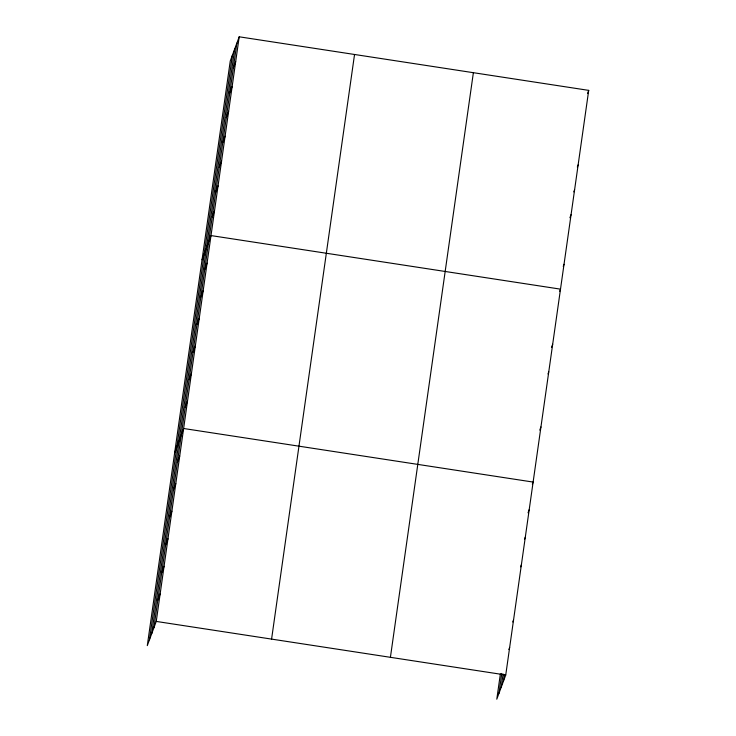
<?xml version="1.0" encoding="UTF-8"?>
<svg xmlns="http://www.w3.org/2000/svg" width="736" height="736" viewBox="0 0 736 736"><rect width="100%" height="100%" fill="white"/><g stroke="black" fill="none" stroke-linecap="round" stroke-linejoin="round"><path stroke-width="1.1" d="M149.472 639.731L232.438 55.108M151.717 633.65L234.683 49.036M153.898 627.762L236.863 43.139M239.209 36.8L230.258 61.005L147.292 645.628L156.244 621.423L239.209 36.8L588.708 90.372L505.742 674.995L496.791 699.2L500.388 673.845M271.584 639.106L354.54 54.482M390.411 657.322L473.377 72.698M498.971 693.303L501.786 673.458M501.216 687.231L503.102 674.001M503.406 681.334L504.344 674.719M233.34 67.979L235.686 61.649M229.816 92.828L232.153 86.489M226.283 117.677L228.629 111.338M222.76 142.517L225.106 136.188M219.236 167.366L221.582 161.028M215.712 192.216L218.049 185.877M212.18 217.065L214.526 210.726M202.05 259.771L211.002 235.575L560.501 289.147L559.719 291.263M204.746 269.468L207.092 263.129M200.836 297.031L203.182 290.692M196.926 324.585L199.263 318.256M193.016 352.148L195.353 345.819M189.097 379.712L191.443 373.373M185.187 407.275L187.533 400.936M174.671 452.695L183.623 428.499L533.122 482.071L532.34 484.187M177.367 462.392L179.713 456.053M173.457 489.955L175.803 483.616M169.547 517.518L171.893 511.18M165.637 545.072L167.974 538.743M161.727 572.636L164.064 566.297M157.808 600.199L160.154 593.86M587.54 93.546L588.708 90.372M577.346 167.026L578.128 164.919M573.822 191.875L574.604 189.759M569.903 217.773L571.081 214.608M563.242 266.414L564.024 264.298M551.503 347.438L552.681 344.264M547.989 373.943L548.771 371.827M539.773 430.118L540.942 426.954M528.043 512.799L529.212 509.634M524.52 539.304L525.302 537.197M520.61 566.867L521.392 564.751M512.79 621.984L513.572 619.878M508.88 649.548L509.652 647.441M156.244 621.423L505.742 674.995"/></g></svg>
